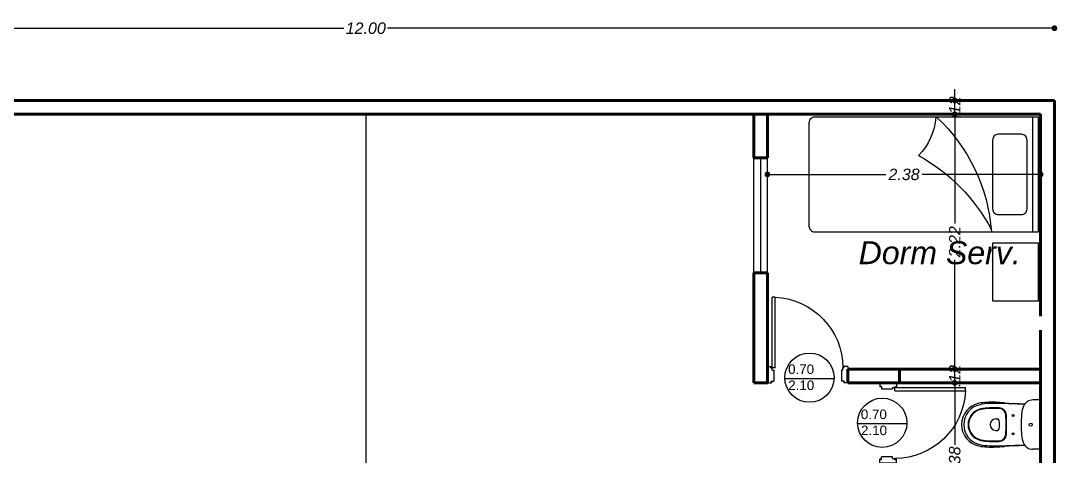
# Model space of a CAD drawing. Header units: metres. Extents: x 539 to 782, y 164 to 633.
# Drawn here: x 682.27 to 691.3, y 445.27 to 449.07 of the extents above; entities that cross this region are included whole.
import ezdxf

# ---------------------------------------------------------------- set-up
doc = ezdxf.new("R2010")
doc.units = ezdxf.units.M
doc.header["$PDMODE"] = 35
for name, color, linetype in [('ALUMINIO', 9, 'Continuous'), ('Artefactos', 30, 'Continuous'), ('Mobiliario Sanit', 40, 'Continuous'), ('PUERTAS', 16, 'Continuous'), ('TEXTO', 134, 'Continuous'), ('VEGETACION', 62, 'Continuous')]:
    doc.layers.add(name, color=color, linetype=linetype)
for name, color, linetype, lineweight in [('cota', 1, 'Continuous', 15), ('MURO', 4, 'Continuous', 60), ('ventanas', 2, 'Continuous', 25)]:
    doc.layers.add(name, color=color, linetype=linetype, lineweight=lineweight)
doc.styles.add('ARIAL', font='ariali.ttf')
doc.styles.add('STYLE1', font='ariali.ttf')
doc.styles.add('texto', font='arial.ttf')
doc.dimstyles.new('C_50', dxfattribs={"dimscale": 0.5, "dimtxt": 0.2, "dimasz": 0.1, "dimexe": 0.1, "dimexo": 0.1, "dimgap": 0.05, "dimtad": 0, "dimzin": 4, "dimdsep": 46, "dimtxsty": 'ARIAL', "dimblk": 'DOT', "dimcen": 0.09, "dimse1": 1, "dimse2": 1, "dimclrd": 1, "dimclre": 1, "dimclrt": 2, "dimadec": 0, "dimazin": 0, "dimtfac": 1, "dimtix": 1, "dimtmove": 2, "dimatfit": 3, "dimfxl": 1, "dimtolj": 1, "dimtzin": 0, "dimarcsym": 0})

# ---------------------------------------------------------------- blocks, each defined once
blk = doc.blocks.new('_Dot')
at = {"color": 0, "linetype": 'ByBlock', "lineweight": -2}
blk.add_line((-0.5, 0), (-1, 0), dxfattribs=at)
at = {"color": 0, "linetype": 'ByBlock', "const_width": 0.5}
blk.add_lwpolyline([(-0.25, 0, 1), (0.25, 0, 1)], format="xyb", close=True, dxfattribs=at)
blk = doc.blocks.new('*D508')
at = {"layer": 'cota', "color": 1, "lineweight": -2, "transparency": 16777216}
for p, q in [((681.9597, 448.3234), (681.9597, 446.2819)), ((681.9597, 443.9234), (681.9597, 445.965))]:
    blk.add_line(p, q, dxfattribs=at)
at = {"layer": 'Defpoints', "color": 0, "transparency": 16777216}
for p in [(681.9597, 448.3734), (682.8397, 448.3734), (682.8397, 443.8734)]:
    blk.add_point(p, dxfattribs=at)
at = {"layer": 'cota', "color": 1, "lineweight": -2, "transparency": 16777216, "xscale": 0.05, "yscale": 0.05, "zscale": 0.05}
for p, rotation in [((681.9597, 448.3734), 90), ((681.9597, 443.8734), 270)]:
    blk.add_blockref('_Dot', p, dxfattribs=dict(at, rotation=rotation))
at = {"layer": 'cota', "color": 2, "transparency": 16777216, "insert": (681.9597, 446.1234), "char_height": 0.1, "attachment_point": 5, "rotation": 90, "style": 'ARIAL'}
blk.add_mtext('\\A1;4.50', dxfattribs=at)
blk = doc.blocks.new('Camasi')
at = {"color": 0}
blk.add_line((-0.5, -0.05), (0.5, -0.05), dxfattribs=at)
blk.add_lwpolyline([(-1.1, -0.4), (-1.1, 0), (-0.6, 0), (-0.6, -0.4)], close=True, dxfattribs=at)
for points in [[(-0.5, -1.95), (-0.5, 0), (0.5, 0), (0.5, -1.95, -0.414214), (0.45, -2), (-0.45, -2, -0.414214)], [(-0.35, -0.35), (-0.35, -0.15, -0.414214), (-0.3, -0.1), (0.3, -0.1, -0.414214), (0.35, -0.15), (0.35, -0.35, -0.414214), (0.3, -0.4), (-0.3, -0.4, -0.414214)]]:
    blk.add_lwpolyline(points, format="xyb", close=True, dxfattribs=at)
for centre, radius, start, end in [((-0.6059, -1.9178), 1.511, 42.95491, 85.98204), ((-1.2223, -1.8098), 1.5837, 28.89334, 61.94152), ((0.5313, -1.4217), 0.5263, 93.41409, 134.22904)]:
    blk.add_arc(centre, radius, start, end, dxfattribs=at)
blk = doc.blocks.new('INO')
for p, q in [((-0.05, 0.3905), (-0.05, 0.3757)), ((0.05, 0.3905), (0.05, 0.3757)), ((-0.215, 0.006), (-0.215, 0.067)), ((-0.215, 0.003), (-0.215, 0.064)), ((0, 0), (-0.209, 0)), ((0, 0), (0.209, 0)), ((0.215, 0.006), (0.215, 0.067)), ((0.215, 0.003), (0.215, 0.064))]:
    blk.add_line(p, q)
for centre, radius in [((-0.08, 0.24), 0.008), ((0.08, 0.24), 0.008), ((0, 0.086), 0.0135)]:
    blk.add_circle(centre, radius)
for centre, radius, start, end in [((0, 0.4985), 0.19, 90, 168.11621), ((0, 0.492), 0.178, 90, 167.71065), ((0, 0.4985), 0.19, 11.88379, 90), ((0, 0.492), 0.178, 12.28935, 90), ((0, 0.492), 0.14, 90, 167.71065), ((0, 0.492), 0.135, 90, 167.71065), ((0, 0.492), 0.14, 12.28935, 90), ((0, 0.492), 0.135, 12.28935, 90), ((1.005, 0.427), 1.2, 177.97594, 185.31829), ((0.2055, 0.4553), 0.4, 168.11621, 177.97594), ((0.2658, 0.4341), 0.45, 167.71065, 178.4657), ((0.2658, 0.4341), 0.412, 167.71065, 178.4657), ((0.2658, 0.4341), 0.407, 167.71065, 178.4657), ((-0.2658, 0.4341), 0.407, 1.5343, 12.28935), ((-0.2658, 0.4341), 0.412, 1.5343, 12.28935), ((-0.2658, 0.4341), 0.45, 1.5343, 12.28935), ((-0.2055, 0.4553), 0.4, 2.02406, 11.88379), ((-1.005, 0.427), 1.2, 354.68171, 2.02406), ((1.115, 0.398), 1.3, 177.87694, 180.89426), ((5.3143, 0.4748), 5.5, 181.01157, 182.60847), ((1.115, 0.398), 1.262, 177.87694, 180.89426), ((5.3143, 0.4748), 5.462, 181.01157, 181.18369), ((-0.0815, 0.3633), 0.065, 181.18369, 266.74228), ((1.115, 0.398), 1.257, 177.87694, 180.89426), ((5.3143, 0.4748), 5.457, 181.01157, 181.18369), ((-0.0815, 0.3633), 0.06, 181.18369, 266.74228), ((0, 0.3905), 0.05, 360, 180), ((-0.035, 0.3757), 0.015, 180, 262.94587), ((0.035, 0.3757), 0.015, 277.05413, 0), ((0.0815, 0.3633), 0.06, 273.25772, 358.81631), ((0.0815, 0.3633), 0.065, 273.25772, 358.81631), ((-1.115, 0.398), 1.257, 359.10574, 2.12306), ((-5.3143, 0.4748), 5.457, 358.81631, 358.98843), ((-1.115, 0.398), 1.262, 359.10574, 2.12306), ((-5.3143, 0.4748), 5.462, 358.81631, 358.98843), ((-5.3143, 0.4748), 5.5, 357.39153, 358.98843), ((-1.115, 0.398), 1.3, 359.10574, 2.12306), ((-4.6749, -0.0505), 4.5, 3.64447, 4.66926), ((0, 1.796), 1.5, 266.74228, 273.25772), ((0, 1.796), 1.495, 266.74228, 273.25772), ((0, 0.6585), 0.3, 262.94587, 277.05413), ((4.6749, -0.0505), 4.5, 175.33074, 176.35553), ((14.7915, 1.0927), 15, 183.27608, 183.64309), ((14.807, 0.8488), 15, 182.38527, 182.70469), ((-14.807, 0.8488), 15, 357.29531, 357.61473), ((-14.7915, 1.0927), 15, 356.35691, 356.72392), ((-0.125, 0.067), 0.09, 114.01521, 180), ((-0.0802, -0.0335), 0.2, 93.53841, 114.01513), ((0, -1.331), 1.5, 90, 93.53839), ((0, -1.331), 1.5, 86.46161, 90), ((0.0802, -0.0335), 0.2, 65.98487, 86.46159), ((0.125, 0.067), 0.09, 360, 65.98479), ((-0.209, 0.006), 0.006, 180, 270), ((0.209, 0.006), 0.006, 270, 0)]:
    blk.add_arc(centre, radius, start, end)
blk = doc.blocks.new('p 4')
for p, q in [((-0.078, 0.852), (-0.048, 0.852)), ((-0.078, 0.149), (-0.078, 0.852)), ((-0.048, 0.149), (-0.048, 0.852)), ((-0.8, 0.164), (-0.761, 0.164)), ((-0.8, 0.164), (-0.8, 0)), ((-0.765, 0.152), (-0.761, 0.152)), ((-0.765, 0.149), (-0.765, 0.152)), ((-0.765, 0.149), (-0.752, 0.149)), ((-0.761, 0.152), (-0.761, 0.164)), ((-0.752, 0.125), (-0.752, 0.149)), ((-0.752, 0.125), (-0.736, 0.125)), ((-0.736, 0.125), (-0.736, 0.016)), ((-0.078, 0.149), (-0.048, 0.149)), ((-0.048, 0.125), (-0.064, 0.125)), ((-0.064, 0.125), (-0.064, 0.016)), ((-0.035, 0.149), (-0.048, 0.149)), ((-0.048, 0.125), (-0.048, 0.149)), ((-0.039, 0.152), (-0.039, 0.164)), ((0, 0.164), (-0.039, 0.164)), ((-0.035, 0.152), (-0.039, 0.152)), ((-0.035, 0.149), (-0.035, 0.152)), ((0, 0.164), (0, 0)), ((-0.765, 0.016), (-0.765, 0.012)), ((-0.765, 0.016), (-0.736, 0.016)), ((-0.765, 0.012), (-0.761, 0.012)), ((-0.761, 0.012), (-0.761, 0)), ((-0.035, 0.016), (-0.064, 0.016)), ((-0.039, 0.012), (-0.039, 0)), ((-0.035, 0.012), (-0.039, 0.012)), ((0, 0), (-0.039, 0)), ((-0.035, 0.016), (-0.035, 0.012)), ((-0.8, 0), (-0.761, 0))]:
    blk.add_line(p, q)
blk.add_arc((-0.047, 0.148), 0.705, 92.5192, 179.9609)
blk = doc.blocks.new('*D510')
at = {"layer": 'cota', "color": 1, "lineweight": -2, "transparency": 16777216}
for p, q in [((679.3293, 449.0031), (685.0892, 449.0031)), ((691.2293, 449.0031), (685.4694, 449.0031))]:
    blk.add_line(p, q, dxfattribs=at)
at = {"layer": 'Defpoints', "color": 0, "transparency": 16777216}
for p in [(691.2793, 449.0031), (679.2793, 448.3734), (691.2793, 448.3734)]:
    blk.add_point(p, dxfattribs=at)
at = {"layer": 'cota', "color": 1, "lineweight": -2, "transparency": 16777216, "xscale": 0.05, "yscale": 0.05, "zscale": 0.05, "rotation": 180}
blk.add_blockref('_Dot', (679.2793, 449.0031), dxfattribs=at)
at = {"layer": 'cota', "color": 1, "lineweight": -2, "transparency": 16777216, "xscale": 0.05, "yscale": 0.05, "zscale": 0.05}
blk.add_blockref('_Dot', (691.2793, 449.0031), dxfattribs=at)
at = {"layer": 'cota', "color": 2, "transparency": 16777216, "insert": (685.2793, 449.0031), "char_height": 0.1, "attachment_point": 5, "style": 'ARIAL'}
blk.add_mtext('\\A1;12.00', dxfattribs=at)
blk = doc.blocks.new('*D480')
at = {"layer": 'cota', "color": 1, "lineweight": -2, "transparency": 16777216}
for p, q in [((690.411, 445.8634), (690.411, 445.3746)), ((690.411, 444.5834), (690.411, 445.0722))]:
    blk.add_line(p, q, dxfattribs=at)
at = {"layer": 'Defpoints', "color": 0, "transparency": 16777216}
for p in [(690.411, 445.9134), (690.411, 445.9134), (690.411, 444.5334)]:
    blk.add_point(p, dxfattribs=at)
at = {"layer": 'cota', "color": 1, "lineweight": -2, "transparency": 16777216, "xscale": 0.05, "yscale": 0.05, "zscale": 0.05}
for p, rotation in [((690.411, 445.9134), 90), ((690.411, 444.5334), 270)]:
    blk.add_blockref('_Dot', p, dxfattribs=dict(at, rotation=rotation))
at = {"layer": 'cota', "color": 2, "transparency": 16777216, "insert": (690.411, 445.2234), "char_height": 0.1, "attachment_point": 5, "rotation": 90, "style": 'ARIAL'}
blk.add_mtext('\\A1;1.38', dxfattribs=at)
blk = doc.blocks.new('*D481')
at = {"layer": 'cota', "color": 1, "lineweight": -2, "transparency": 16777216}
for p, q in [((690.411, 446.0834), (690.411, 446.1334)), ((690.411, 445.9134), (690.411, 446.0334)), ((690.411, 445.8634), (690.411, 445.8134))]:
    blk.add_line(p, q, dxfattribs=at)
at = {"layer": 'Defpoints', "color": 0, "transparency": 16777216}
for p in [(690.411, 446.0334), (690.411, 446.0334), (690.411, 445.9134)]:
    blk.add_point(p, dxfattribs=at)
at = {"layer": 'cota', "color": 1, "lineweight": -2, "transparency": 16777216, "xscale": 0.05, "yscale": 0.05, "zscale": 0.05}
for p, rotation in [((690.411, 446.0334), 270), ((690.411, 445.9134), 90)]:
    blk.add_blockref('_Dot', p, dxfattribs=dict(at, rotation=rotation))
at = {"layer": 'cota', "color": 2, "transparency": 16777216, "insert": (690.411, 445.9734), "char_height": 0.1, "attachment_point": 5, "rotation": 90, "style": 'ARIAL'}
blk.add_mtext('\\A1;.12', dxfattribs=at)
blk = doc.blocks.new('*D482')
at = {"layer": 'cota', "color": 1, "lineweight": -2, "transparency": 16777216}
for p, q in [((690.411, 448.2034), (690.411, 447.3007)), ((690.411, 446.0834), (690.411, 446.9861))]:
    blk.add_line(p, q, dxfattribs=at)
at = {"layer": 'Defpoints', "color": 0, "transparency": 16777216}
for p in [(690.411, 448.2534), (690.411, 448.2534), (690.411, 446.0334)]:
    blk.add_point(p, dxfattribs=at)
at = {"layer": 'cota', "color": 1, "lineweight": -2, "transparency": 16777216, "xscale": 0.05, "yscale": 0.05, "zscale": 0.05}
for p, rotation in [((690.411, 448.2534), 90), ((690.411, 446.0334), 270)]:
    blk.add_blockref('_Dot', p, dxfattribs=dict(at, rotation=rotation))
at = {"layer": 'cota', "color": 2, "transparency": 16777216, "insert": (690.411, 447.1434), "char_height": 0.1, "attachment_point": 5, "rotation": 90, "style": 'ARIAL'}
blk.add_mtext('\\A1;2.22', dxfattribs=at)
blk = doc.blocks.new('*D483')
at = {"layer": 'cota', "color": 1, "lineweight": -2, "transparency": 16777216}
for p, q in [((690.411, 448.4234), (690.411, 448.4734)), ((690.411, 448.2534), (690.411, 448.3734)), ((690.411, 448.2034), (690.411, 448.1534))]:
    blk.add_line(p, q, dxfattribs=at)
at = {"layer": 'Defpoints', "color": 0, "transparency": 16777216}
for p in [(690.411, 448.3734), (690.411, 448.3734), (690.411, 448.2534)]:
    blk.add_point(p, dxfattribs=at)
at = {"layer": 'cota', "color": 1, "lineweight": -2, "transparency": 16777216, "xscale": 0.05, "yscale": 0.05, "zscale": 0.05}
for p, rotation in [((690.411, 448.3734), 270), ((690.411, 448.2534), 90)]:
    blk.add_blockref('_Dot', p, dxfattribs=dict(at, rotation=rotation))
at = {"layer": 'cota', "color": 2, "transparency": 16777216, "insert": (690.411, 448.3134), "char_height": 0.1, "attachment_point": 5, "rotation": 90, "style": 'ARIAL'}
blk.add_mtext('\\A1;.12', dxfattribs=at)
blk = doc.blocks.new('*D665')
at = {"layer": 'cota', "color": 1, "lineweight": -2, "transparency": 16777216}
for p, q in [((688.8293, 447.7293), (689.8119, 447.7293)), ((691.1093, 447.7293), (690.1267, 447.7293))]:
    blk.add_line(p, q, dxfattribs=at)
at = {"layer": 'Defpoints', "color": 0, "transparency": 16777216}
for p in [(688.7793, 448.2534), (691.1593, 448.2534), (691.1593, 447.7293)]:
    blk.add_point(p, dxfattribs=at)
at = {"layer": 'cota', "color": 1, "lineweight": -2, "transparency": 16777216, "xscale": 0.05, "yscale": 0.05, "zscale": 0.05, "rotation": 180}
blk.add_blockref('_Dot', (688.7793, 447.7293), dxfattribs=at)
at = {"layer": 'cota', "color": 1, "lineweight": -2, "transparency": 16777216, "xscale": 0.05, "yscale": 0.05, "zscale": 0.05}
blk.add_blockref('_Dot', (691.1593, 447.7293), dxfattribs=at)
at = {"layer": 'cota', "color": 2, "transparency": 16777216, "insert": (689.9693, 447.7293), "char_height": 0.1, "attachment_point": 5, "style": 'ARIAL'}
blk.add_mtext('\\A1;2.38', dxfattribs=at)

msp = doc.modelspace()

# ---------------------------------------------------------------- linework, layer by layer
at = {"layer": 'ALUMINIO'}
msp.add_line((688.7193, 447.8735), (688.7193, 446.8735), dxfattribs=at)
at = {"layer": 'MURO'}
for p, q in [((688.7793, 448.3734), (679.2793, 448.3734)), ((688.7793, 448.3734), (691.2793, 448.3734)), ((691.2793, 448.3734), (691.2793, 444.8734)), ((688.7793, 448.2534), (679.3993, 448.2534)), ((688.6593, 448.2535), (688.6593, 447.8735)), ((688.7793, 448.2535), (688.7793, 447.8735)), ((688.7793, 448.2534), (689.1093, 448.2534)), ((689.1093, 448.2534), (691.1593, 448.2534)), ((691.1593, 448.2534), (691.1593, 446.4934)), ((688.6593, 447.8735), (688.7793, 447.8735)), ((688.6593, 446.8735), (688.6593, 445.9134)), ((688.6593, 446.8735), (688.7793, 446.8735)), ((688.7793, 446.8735), (688.7793, 445.9134)), ((691.1593, 446.3734), (691.1593, 444.8734)), ((689.4793, 446.0334), (691.1593, 446.0334)), ((689.4793, 445.9134), (689.4793, 446.0334)), ((689.9293, 445.9134), (689.9293, 446.0334)), ((688.6593, 445.9134), (688.7793, 445.9134)), ((689.4793, 445.9134), (691.1593, 445.9134))]:
    msp.add_line(p, q, dxfattribs=at)
at = {"layer": 'PUERTAS', "ltscale": 0.02}
for centre in [(689.1453, 445.9588), (689.7793, 445.5657)]:
    msp.add_circle(centre, 0.2147, dxfattribs=at)
at = {"layer": 'TEXTO'}
for p, q in [((689.36, 445.9488), (688.9308, 445.9488)), ((689.994, 445.5557), (689.5649, 445.5557))]:
    msp.add_line(p, q, dxfattribs=at)
at = {"layer": 'VEGETACION'}
msp.add_line((685.2793, 448.2534), (685.2793, 444.3734), dxfattribs=at)
at = {"layer": 'ventanas'}
for p, q in [((688.6593, 446.8735), (688.6593, 447.8735)), ((688.7793, 446.8735), (688.7793, 447.8735))]:
    msp.add_line(p, q, dxfattribs=at)

# ---------------------------------------------------------------- block references
at = {"layer": 'Artefactos', "rotation": 90}
msp.add_blockref('INO', (691.1593, 445.5493), dxfattribs=at)
at = {"layer": 'Mobiliario Sanit', "xscale": -1, "rotation": 270}
msp.add_blockref('Camasi', (691.1412, 447.7293), dxfattribs=at)
at = {"layer": 'PUERTAS', "xscale": -0.8750223536967496, "yscale": 0.8750223536967496, "zscale": 0.8750223536968261}
for p, rotation in [((688.7791, 445.9134), 3.654060254376645e-07), ((689.7593, 445.9136), 270.0000002411003)]:
    msp.add_blockref('p 4', p, dxfattribs=dict(at, rotation=rotation))

# ---------------------------------------------------------------- texts
at = {"layer": 'TEXTO', "style": 'STYLE1'}
msp.add_text('Dorm Serv.', height=0.2, rotation=360, dxfattribs=at).set_placement((689.5738, 446.9475))
at = {"layer": 'TEXTO', "color": 1, "style": 'texto'}
for s, p in [('0.70', (688.9592, 445.9908)), ('2.10', (688.9604, 445.8509)), ('0.70', (689.5932, 445.5977)), ('2.10', (689.5944, 445.4578))]:
    msp.add_text(s, height=0.08331, rotation=359.9886, dxfattribs=at).set_placement(p)

# ---------------------------------------------------------------- dimensions: what is measured, and where the dimension line sits
at = {"layer": 'cota'}
for base, p1, p2, picture, middle in [((691.2793, 449.0031), (679.2793, 448.3734), (691.2793, 448.3734), '*D510', (685.2793, 449.0031)), ((691.1593, 447.7293), (688.7793, 448.2534), (691.1593, 448.2534), '*D665', (689.9693, 447.7293))]:
    dim = msp.add_linear_dim(base=base, p1=p1, p2=p2, dimstyle='C_50', dxfattribs=at)
    dim.commit()
    dim.dimension.update_dxf_attribs({"geometry": picture, "text_midpoint": middle})
for base, p1, p2, picture, middle in [((681.9597, 448.3734), (682.8397, 443.8734), (682.8397, 448.3734), '*D508', (681.9597, 446.1234)), ((690.411, 448.3734), (690.411, 448.2534), (690.411, 448.3734), '*D483', (690.411, 448.3134)), ((690.411, 448.2534), (690.411, 446.0334), (690.411, 448.2534), '*D482', (690.411, 447.1434)), ((690.411, 446.0334), (690.411, 445.9134), (690.411, 446.0334), '*D481', (690.411, 445.9734)), ((690.411, 445.9134), (690.411, 444.5334), (690.411, 445.9134), '*D480', (690.411, 445.2234))]:
    dim = msp.add_linear_dim(base=base, p1=p1, p2=p2, angle=90, dimstyle='C_50', dxfattribs=at)
    dim.commit()
    dim.dimension.update_dxf_attribs({"geometry": picture, "text_midpoint": middle})

doc.saveas('drawing.dxf')
